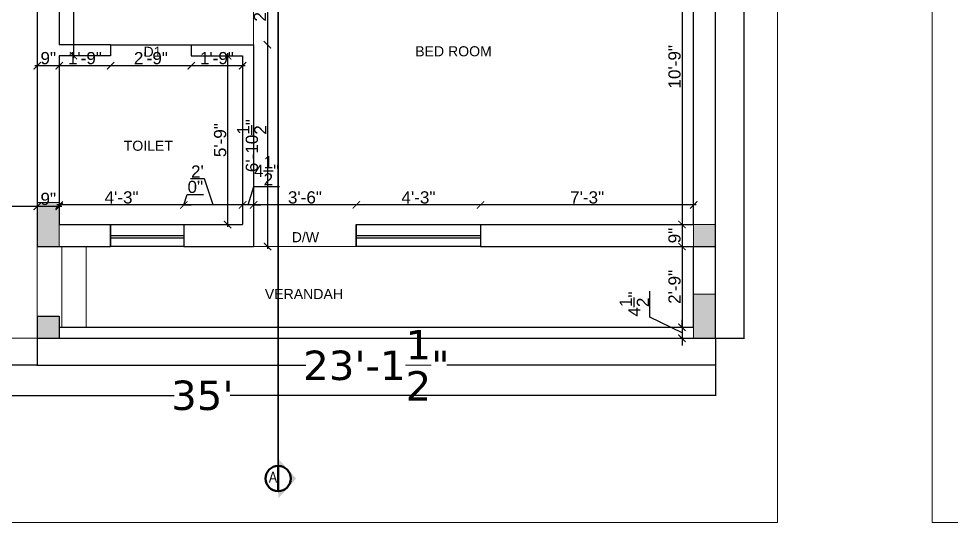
# Model space of a CAD drawing. Header units: inches. Extents: x -22123 to -20407, y -44696 to -43478.
# Drawn here: x -21897.3 to -21515.8, y -44162.9 to -43957 of the extents above; entities that cross this region are included whole.
import ezdxf

# ---------------------------------------------------------------- set-up
doc = ezdxf.new("R2010")
doc.units = ezdxf.units.IN
doc.header["$LTSCALE"] = 0.01
doc.header["$MEASUREMENT"] = 0
doc.header["$PDMODE"] = 3
doc.layers.add('7', color=5, linetype='Continuous')
doc.layers.add('PDF3_Text', color=6, linetype='Continuous')
for name, color, linetype, lineweight in [('A-HATCH', 9, 'Continuous', 5), ('DIMENSION', 253, 'Continuous', 0), ('wall', 30, 'Continuous', 50)]:
    doc.layers.add(name, color=color, linetype=linetype, lineweight=lineweight)
doc.styles.add('PDF Arial', font='arial.ttf')
doc.styles.add('SMALL', font='arial.ttf')
doc.styles.get("Standard").update_dxf_attribs({"font": 'arial.ttf'})
doc.styles.add('style1', font='verdana.ttf', dxfattribs={"height": 12})
doc.dimstyles.new('Copy of Standard', dxfattribs={"dimtxt": 12, "dimasz": 0.18, "dimexe": 0.18, "dimexo": 0.0625, "dimgap": 0.09, "dimtad": 0, "dimdec": 1, "dimzin": 0, "dimdsep": 46, "dimlunit": 4, "dimtxsty": 'style1', "dimcen": 0.09, "dimadec": 0, "dimazin": 0, "dimtfac": 1, "dimtdec": 1, "dimtofl": 0, "dimtmove": 0, "dimatfit": 3, "dimfxl": 1, "dimtolj": 1, "dimtzin": 0, "dimarcsym": 0})
doc.dimstyles.new('working', dxfattribs={"dimtxt": 5, "dimasz": 3, "dimexe": 1, "dimexo": 0, "dimgap": 0.5, "dimtad": 1, "dimdec": 1, "dimzin": 0, "dimdsep": 46, "dimlunit": 4, "dimtxsty": 'SMALL', "dimblk": 'ARCHTICK', "dimcen": 1, "dimdle": 1, "dimse1": 1, "dimse2": 1, "dimclrd": 256, "dimclre": 256, "dimclrt": 256, "dimadec": 0, "dimazin": 0, "dimtfac": 1, "dimtdec": 1, "dimtmove": 1, "dimatfit": 0, "dimldrblk": 'ARCHTICK', "dimfxl": 1, "dimtolj": 1, "dimtzin": 0, "dimlwd": -1, "dimlwe": -1, "dimarcsym": 0})

# ---------------------------------------------------------------- blocks, each defined once
blk = doc.blocks.new('*D405')
at = {"layer": 'Defpoints', "color": 0, "ltscale": 12, "transparency": 16777216}
for p in [(-21612.23, -43631.64), (-21600.54, -43631.64), (-21612.23, -44087.64)]:
    blk.add_point(p, dxfattribs=at)
at = {"layer": 'DIMENSION', "color": 0, "lineweight": -2, "ltscale": 12, "transparency": 16777216}
for p, q in [((-21612.17, -43631.64), (-21600.36, -43631.64)), ((-21600.54, -43631.82), (-21600.54, -43849.68)), ((-21600.54, -44087.46), (-21600.54, -43872.61)), ((-21612.17, -44087.64), (-21600.36, -44087.64))]:
    blk.add_line(p, q, dxfattribs=at)
at = {"layer": 'DIMENSION', "color": 0, "ltscale": 12, "transparency": 16777216}
for points in [[(-21600.57, -43631.82), (-21600.51, -43631.82), (-21600.54, -43631.64)], [(-21600.57, -44087.46), (-21600.51, -44087.46), (-21600.54, -44087.64)]]:
    blk.add_solid(points, dxfattribs=at)
at = {"layer": 'DIMENSION', "color": 0, "ltscale": 12, "transparency": 16777216, "insert": (-21600.54, -43861.14), "char_height": 12, "attachment_point": 5, "rotation": 90, "style": 'style1'}
blk.add_mtext("\\A1;38'", dxfattribs=at)
blk = doc.blocks.new('_ArchTick')
at = {"color": 0, "linetype": 'ByBlock', "const_width": 0.15}
blk.add_lwpolyline([(-0.5, -0.5), (0.5, 0.5)], dxfattribs=at)
blk = doc.blocks.new('*D431')
at = {"layer": '7', "ltscale": 12, "transparency": 16777216}
blk.add_line((-21625.98, -43911.14), (-21625.98, -44042.14), dxfattribs=at)
at = {"layer": 'Defpoints', "color": 0, "ltscale": 12, "transparency": 16777216}
for p in [(-21621.23, -43912.14), (-21625.98, -44041.14), (-21621.23, -44041.14)]:
    blk.add_point(p, dxfattribs=at)
at = {"layer": '7', "ltscale": 12, "transparency": 16777216, "xscale": 3, "yscale": 3, "zscale": 3}
for p, rotation in [((-21625.98, -43912.14), 90), ((-21625.98, -44041.14), 270)]:
    blk.add_blockref('_ArchTick', p, dxfattribs=dict(at, rotation=rotation))
at = {"layer": '7', "ltscale": 12, "transparency": 16777216, "insert": (-21629.03, -43976.64), "char_height": 5, "attachment_point": 5, "rotation": 90, "style": 'SMALL'}
blk.add_mtext('\\A1;10\'-9"', dxfattribs=at)
blk = doc.blocks.new('*D432')
at = {"layer": '7', "ltscale": 12, "transparency": 16777216}
blk.add_line((-21625.98, -44040.14), (-21625.98, -44051.14), dxfattribs=at)
at = {"layer": 'Defpoints', "color": 0, "ltscale": 12, "transparency": 16777216}
for p in [(-21621.23, -44041.14), (-21625.98, -44050.14), (-21621.23, -44050.14)]:
    blk.add_point(p, dxfattribs=at)
at = {"layer": '7', "ltscale": 12, "transparency": 16777216, "xscale": 3, "yscale": 3, "zscale": 3}
for p, rotation in [((-21625.98, -44041.14), 90), ((-21625.98, -44050.14), 270)]:
    blk.add_blockref('_ArchTick', p, dxfattribs=dict(at, rotation=rotation))
at = {"layer": '7', "ltscale": 12, "transparency": 16777216, "insert": (-21629.03, -44045.64), "char_height": 5, "attachment_point": 5, "rotation": 90, "style": 'SMALL'}
blk.add_mtext('\\A1;9"', dxfattribs=at)
blk = doc.blocks.new('*D433')
at = {"layer": '7', "ltscale": 12, "transparency": 16777216}
blk.add_line((-21625.98, -44049.14), (-21625.98, -44084.14), dxfattribs=at)
at = {"layer": 'Defpoints', "color": 0, "ltscale": 12, "transparency": 16777216}
for p in [(-21621.23, -44050.14), (-21625.98, -44083.14), (-21621.23, -44083.14)]:
    blk.add_point(p, dxfattribs=at)
at = {"layer": '7', "ltscale": 12, "transparency": 16777216, "xscale": 3, "yscale": 3, "zscale": 3}
for p, rotation in [((-21625.98, -44050.14), 90), ((-21625.98, -44083.14), 270)]:
    blk.add_blockref('_ArchTick', p, dxfattribs=dict(at, rotation=rotation))
at = {"layer": '7', "ltscale": 12, "transparency": 16777216, "insert": (-21629.03, -44066.64), "char_height": 5, "attachment_point": 5, "rotation": 90, "style": 'SMALL'}
blk.add_mtext('\\A1;2\'-9"', dxfattribs=at)
blk = doc.blocks.new('*D434')
at = {"layer": '7', "ltscale": 12, "transparency": 16777216}
for p, q in [((-21639.14, -44078.96), (-21639.14, -44068.37)), ((-21625.98, -44085.39), (-21639.14, -44078.96)), ((-21625.98, -44083.14), (-21625.98, -44080.14)), ((-21625.98, -44083.14), (-21625.98, -44087.64)), ((-21625.98, -44083.14), (-21625.98, -44087.64)), ((-21625.98, -44087.64), (-21625.98, -44090.64))]:
    blk.add_line(p, q, dxfattribs=at)
at = {"layer": 'Defpoints', "color": 0, "ltscale": 12, "transparency": 16777216}
for p in [(-21621.23, -44083.14), (-21625.98, -44087.64), (-21625.98, -44087.64)]:
    blk.add_point(p, dxfattribs=at)
at = {"layer": '7', "ltscale": 12, "transparency": 16777216, "xscale": 3, "yscale": 3, "zscale": 3}
for p, rotation in [((-21625.98, -44083.14), 270), ((-21625.98, -44087.64), 90)]:
    blk.add_blockref('_ArchTick', p, dxfattribs=dict(at, rotation=rotation))
at = {"layer": '7', "ltscale": 12, "transparency": 16777216, "insert": (-21645.49, -44073.66), "char_height": 5, "attachment_point": 5, "rotation": 90, "style": 'SMALL'}
blk.add_mtext('\\A1;4{\\H1.000000x;\\S1/2;}"', dxfattribs=at)
blk = doc.blocks.new('*D455')
at = {"layer": '7', "ltscale": 12, "transparency": 16777216}
blk.add_line((-21620.23, -44033.13), (-21709.38, -44033.13), dxfattribs=at)
at = {"layer": 'Defpoints', "color": 0, "ltscale": 12, "transparency": 16777216}
for p in [(-21708.38, -44033.13), (-21708.38, -44041.14), (-21621.23, -44041.14)]:
    blk.add_point(p, dxfattribs=at)
at = {"layer": '7', "ltscale": 12, "transparency": 16777216, "xscale": 3, "yscale": 3, "zscale": 3, "rotation": 180}
blk.add_blockref('_ArchTick', (-21708.38, -44033.13), dxfattribs=at)
at = {"layer": '7', "ltscale": 12, "transparency": 16777216, "xscale": 3, "yscale": 3, "zscale": 3}
blk.add_blockref('_ArchTick', (-21621.23, -44033.13), dxfattribs=at)
at = {"layer": '7', "ltscale": 12, "transparency": 16777216, "insert": (-21664.8, -44030.08), "char_height": 5, "attachment_point": 5, "style": 'SMALL'}
blk.add_mtext('\\A1;7\'-3"', dxfattribs=at)
blk = doc.blocks.new('*D456')
at = {"layer": '7', "ltscale": 12, "transparency": 16777216}
blk.add_line((-21707.38, -44033.13), (-21760.23, -44033.13), dxfattribs=at)
at = {"layer": 'Defpoints', "color": 0, "ltscale": 12, "transparency": 16777216}
for p in [(-21759.23, -44033.13), (-21759.23, -44041.14), (-21708.38, -44041.14)]:
    blk.add_point(p, dxfattribs=at)
at = {"layer": '7', "ltscale": 12, "transparency": 16777216, "xscale": 3, "yscale": 3, "zscale": 3, "rotation": 180}
blk.add_blockref('_ArchTick', (-21759.23, -44033.13), dxfattribs=at)
at = {"layer": '7', "ltscale": 12, "transparency": 16777216, "xscale": 3, "yscale": 3, "zscale": 3}
blk.add_blockref('_ArchTick', (-21708.38, -44033.13), dxfattribs=at)
at = {"layer": '7', "ltscale": 12, "transparency": 16777216, "insert": (-21733.8, -44030.08), "char_height": 5, "attachment_point": 5, "style": 'SMALL'}
blk.add_mtext('\\A1;4\'-3"', dxfattribs=at)
blk = doc.blocks.new('*D457')
at = {"layer": '7', "ltscale": 12, "transparency": 16777216}
blk.add_line((-21758.23, -44033.13), (-21802.23, -44033.13), dxfattribs=at)
at = {"layer": 'Defpoints', "color": 0, "ltscale": 12, "transparency": 16777216}
for p in [(-21801.23, -44033.13), (-21801.23, -44041.14), (-21759.23, -44041.14)]:
    blk.add_point(p, dxfattribs=at)
at = {"layer": '7', "ltscale": 12, "transparency": 16777216, "xscale": 3, "yscale": 3, "zscale": 3, "rotation": 180}
blk.add_blockref('_ArchTick', (-21801.23, -44033.13), dxfattribs=at)
at = {"layer": '7', "ltscale": 12, "transparency": 16777216, "xscale": 3, "yscale": 3, "zscale": 3}
blk.add_blockref('_ArchTick', (-21759.23, -44033.13), dxfattribs=at)
at = {"layer": '7', "ltscale": 12, "transparency": 16777216, "insert": (-21780.23, -44030.08), "char_height": 5, "attachment_point": 5, "style": 'SMALL'}
blk.add_mtext('\\A1;3\'-6"', dxfattribs=at)
blk = doc.blocks.new('*D458')
at = {"layer": '7', "ltscale": 12, "transparency": 16777216}
for p, q in [((-21803.48, -44033.13), (-21801.2, -44025.53)), ((-21801.2, -44025.53), (-21790.6, -44025.53)), ((-21805.73, -44033.13), (-21808.73, -44033.13)), ((-21801.23, -44033.13), (-21805.73, -44033.13)), ((-21801.23, -44033.13), (-21805.73, -44033.13)), ((-21801.23, -44033.13), (-21798.23, -44033.13))]:
    blk.add_line(p, q, dxfattribs=at)
at = {"layer": 'Defpoints', "color": 0, "ltscale": 12, "transparency": 16777216}
for p in [(-21805.73, -44033.13), (-21805.73, -44041.14), (-21801.23, -44041.14)]:
    blk.add_point(p, dxfattribs=at)
at = {"layer": '7', "ltscale": 12, "transparency": 16777216, "xscale": 3, "yscale": 3, "zscale": 3}
blk.add_blockref('_ArchTick', (-21805.73, -44033.13), dxfattribs=at)
at = {"layer": '7', "ltscale": 12, "transparency": 16777216, "xscale": 3, "yscale": 3, "zscale": 3, "rotation": 180}
blk.add_blockref('_ArchTick', (-21801.23, -44033.13), dxfattribs=at)
at = {"layer": '7', "ltscale": 12, "transparency": 16777216, "insert": (-21795.9, -44019.18), "char_height": 5, "attachment_point": 5, "style": 'SMALL'}
blk.add_mtext('\\A1;4{\\H1.000000x;\\S1/2;}"', dxfattribs=at)
blk = doc.blocks.new('*D459')
at = {"layer": '7', "ltscale": 12, "transparency": 16777216}
for p, q in [((-21821.38, -44022.49), (-21827.07, -44022.49)), ((-21817.74, -44033.13), (-21821.38, -44022.49)), ((-21804.73, -44033.13), (-21830.74, -44033.13))]:
    blk.add_line(p, q, dxfattribs=at)
at = {"layer": 'Defpoints', "color": 0, "ltscale": 12, "transparency": 16777216}
for p in [(-21829.74, -44033.13), (-21829.74, -44041.14), (-21805.73, -44041.14)]:
    blk.add_point(p, dxfattribs=at)
at = {"layer": '7', "ltscale": 12, "transparency": 16777216, "xscale": 3, "yscale": 3, "zscale": 3, "rotation": 180}
blk.add_blockref('_ArchTick', (-21829.74, -44033.13), dxfattribs=at)
at = {"layer": '7', "ltscale": 12, "transparency": 16777216, "xscale": 3, "yscale": 3, "zscale": 3}
blk.add_blockref('_ArchTick', (-21805.73, -44033.13), dxfattribs=at)
at = {"layer": '7', "ltscale": 12, "transparency": 16777216, "insert": (-21824.22, -44019.48), "char_height": 5, "attachment_point": 5, "style": 'SMALL'}
blk.add_mtext("\\A1;2'", dxfattribs=at)
blk = doc.blocks.new('*D460')
at = {"layer": '7', "ltscale": 12, "transparency": 16777216}
for p, q in [((-21829.74, -44033.13), (-21828.45, -44028.83)), ((-21828.45, -44028.83), (-21821.71, -44028.83)), ((-21829.74, -44033.13), (-21832.74, -44033.13)), ((-21829.74, -44033.13), (-21826.74, -44033.13))]:
    blk.add_line(p, q, dxfattribs=at)
at = {"layer": 'Defpoints', "color": 0, "ltscale": 12, "transparency": 16777216}
for p in [(-21829.74, -44033.13), (-21829.74, -44041.14), (-21829.74, -44041.14)]:
    blk.add_point(p, dxfattribs=at)
at = {"layer": '7', "ltscale": 12, "transparency": 16777216, "xscale": 3, "yscale": 3, "zscale": 3, "rotation": 180}
blk.add_blockref('_ArchTick', (-21829.74, -44033.13), dxfattribs=at)
at = {"layer": '7', "ltscale": 12, "transparency": 16777216, "xscale": 3, "yscale": 3, "zscale": 3}
blk.add_blockref('_ArchTick', (-21829.74, -44033.13), dxfattribs=at)
at = {"layer": '7', "ltscale": 12, "transparency": 16777216, "insert": (-21825.08, -44025.78), "char_height": 5, "attachment_point": 5, "style": 'SMALL'}
blk.add_mtext('\\A1;0"', dxfattribs=at)
blk = doc.blocks.new('*D461')
at = {"layer": '7', "ltscale": 12, "transparency": 16777216}
blk.add_line((-21828.74, -44033.13), (-21881.73, -44033.13), dxfattribs=at)
at = {"layer": 'Defpoints', "color": 0, "ltscale": 12, "transparency": 16777216}
for p in [(-21880.73, -44033.13), (-21880.73, -44041.14), (-21829.74, -44041.14)]:
    blk.add_point(p, dxfattribs=at)
at = {"layer": '7', "ltscale": 12, "transparency": 16777216, "xscale": 3, "yscale": 3, "zscale": 3, "rotation": 180}
blk.add_blockref('_ArchTick', (-21880.73, -44033.13), dxfattribs=at)
at = {"layer": '7', "ltscale": 12, "transparency": 16777216, "xscale": 3, "yscale": 3, "zscale": 3}
blk.add_blockref('_ArchTick', (-21829.74, -44033.13), dxfattribs=at)
at = {"layer": '7', "ltscale": 12, "transparency": 16777216, "insert": (-21855.24, -44030.08), "char_height": 5, "attachment_point": 5, "style": 'SMALL'}
blk.add_mtext('\\A1;4\'-3"', dxfattribs=at)
blk = doc.blocks.new('*D462')
at = {"layer": '7', "ltscale": 12, "transparency": 16777216}
blk.add_line((-21879.73, -44033.73), (-21890.73, -44033.73), dxfattribs=at)
at = {"layer": 'Defpoints', "color": 0, "ltscale": 12, "transparency": 16777216}
for p in [(-21889.73, -44033.73), (-21889.73, -44033.73), (-21880.73, -44041.14)]:
    blk.add_point(p, dxfattribs=at)
at = {"layer": '7', "ltscale": 12, "transparency": 16777216, "xscale": 3, "yscale": 3, "zscale": 3, "rotation": 180}
blk.add_blockref('_ArchTick', (-21889.73, -44033.73), dxfattribs=at)
at = {"layer": '7', "ltscale": 12, "transparency": 16777216, "xscale": 3, "yscale": 3, "zscale": 3}
blk.add_blockref('_ArchTick', (-21880.73, -44033.73), dxfattribs=at)
at = {"layer": '7', "ltscale": 12, "transparency": 16777216, "insert": (-21885.23, -44030.68), "char_height": 5, "attachment_point": 5, "style": 'SMALL'}
blk.add_mtext('\\A1;9"', dxfattribs=at)
blk = doc.blocks.new('*D463')
at = {"layer": '7', "ltscale": 12, "transparency": 16777216}
blk.add_line((-21888.73, -44033.73), (-22024.23, -44033.73), dxfattribs=at)
at = {"layer": 'Defpoints', "color": 0, "ltscale": 12, "transparency": 16777216}
for p in [(-22023.23, -44033.73), (-21889.73, -44033.73), (-22023.23, -44036.13)]:
    blk.add_point(p, dxfattribs=at)
at = {"layer": '7', "ltscale": 12, "transparency": 16777216, "xscale": 3, "yscale": 3, "zscale": 3, "rotation": 180}
blk.add_blockref('_ArchTick', (-22023.23, -44033.73), dxfattribs=at)
at = {"layer": '7', "ltscale": 12, "transparency": 16777216, "xscale": 3, "yscale": 3, "zscale": 3}
blk.add_blockref('_ArchTick', (-21889.73, -44033.73), dxfattribs=at)
at = {"layer": '7', "ltscale": 12, "transparency": 16777216, "insert": (-21956.48, -44027.38), "char_height": 5, "attachment_point": 5, "style": 'SMALL'}
blk.add_mtext('\\A1;11\'-1{\\H1.000000x;\\S1/2;}"', dxfattribs=at)
blk = doc.blocks.new('*D469')
at = {"layer": '7', "ltscale": 12, "transparency": 16777216}
blk.add_line((-21795.56, -43933.74), (-21795.56, -43968.64), dxfattribs=at)
at = {"layer": 'Defpoints', "color": 0, "ltscale": 12, "transparency": 16777216}
for p in [(-21801.23, -43934.74), (-21801.23, -43967.64), (-21795.56, -43967.64)]:
    blk.add_point(p, dxfattribs=at)
at = {"layer": '7', "ltscale": 12, "transparency": 16777216, "xscale": 3, "yscale": 3, "zscale": 3}
for p, rotation in [((-21795.56, -43934.74), 90), ((-21795.56, -43967.64), 270)]:
    blk.add_blockref('_ArchTick', p, dxfattribs=dict(at, rotation=rotation))
at = {"layer": '7', "ltscale": 12, "transparency": 16777216, "insert": (-21798.61, -43951.19), "char_height": 5, "attachment_point": 5, "rotation": 90, "style": 'SMALL'}
blk.add_mtext('\\A1;2\'-9"', dxfattribs=at)
blk = doc.blocks.new('*D470')
at = {"layer": '7', "ltscale": 12, "transparency": 16777216}
blk.add_line((-21795.56, -43966.64), (-21795.56, -44051.14), dxfattribs=at)
at = {"layer": 'Defpoints', "color": 0, "ltscale": 12, "transparency": 16777216}
for p in [(-21801.23, -43967.64), (-21801.23, -44050.14), (-21795.56, -44050.14)]:
    blk.add_point(p, dxfattribs=at)
at = {"layer": '7', "ltscale": 12, "transparency": 16777216, "xscale": 3, "yscale": 3, "zscale": 3}
for p, rotation in [((-21795.56, -43967.64), 90), ((-21795.56, -44050.14), 270)]:
    blk.add_blockref('_ArchTick', p, dxfattribs=dict(at, rotation=rotation))
at = {"layer": '7', "ltscale": 12, "transparency": 16777216, "insert": (-21801.96, -44008.89), "char_height": 5, "attachment_point": 5, "rotation": 90, "style": 'SMALL'}
blk.add_mtext('\\A1;6\'-10{\\H1.000000x;\\S1/2;}"', dxfattribs=at)
blk = doc.blocks.new('*D472')
at = {"layer": '7', "ltscale": 12, "transparency": 16777216}
blk.add_line((-21874.89, -43906.64), (-21874.89, -43973.14), dxfattribs=at)
at = {"layer": 'Defpoints', "color": 0, "ltscale": 12, "transparency": 16777216}
for p in [(-21880.73, -43907.64), (-21880.73, -43972.14), (-21874.89, -43972.14)]:
    blk.add_point(p, dxfattribs=at)
at = {"layer": '7', "ltscale": 12, "transparency": 16777216, "xscale": 3, "yscale": 3, "zscale": 3}
for p, rotation in [((-21874.89, -43907.64), 90), ((-21874.89, -43972.14), 270)]:
    blk.add_blockref('_ArchTick', p, dxfattribs=dict(at, rotation=rotation))
at = {"layer": '7', "ltscale": 12, "transparency": 16777216, "insert": (-21881.29, -43939.89), "char_height": 5, "attachment_point": 5, "rotation": 90, "style": 'SMALL'}
blk.add_mtext('\\A1;5\'-4{\\H1.000000x;\\S1/2;}"', dxfattribs=at)
blk = doc.blocks.new('*D473')
at = {"layer": '7', "ltscale": 12, "transparency": 16777216}
blk.add_line((-21811.86, -43971.14), (-21811.86, -44042.14), dxfattribs=at)
at = {"layer": 'Defpoints', "color": 0, "ltscale": 12, "transparency": 16777216}
for p in [(-21805.73, -43972.14), (-21811.86, -44041.14), (-21805.73, -44041.14)]:
    blk.add_point(p, dxfattribs=at)
at = {"layer": '7', "ltscale": 12, "transparency": 16777216, "xscale": 3, "yscale": 3, "zscale": 3}
for p, rotation in [((-21811.86, -43972.14), 90), ((-21811.86, -44041.14), 270)]:
    blk.add_blockref('_ArchTick', p, dxfattribs=dict(at, rotation=rotation))
at = {"layer": '7', "ltscale": 12, "transparency": 16777216, "insert": (-21814.91, -44006.64), "char_height": 5, "attachment_point": 5, "rotation": 90, "style": 'SMALL'}
blk.add_mtext('\\A1;5\'-9"', dxfattribs=at)
blk = doc.blocks.new('*D475')
at = {"layer": 'Defpoints', "color": 0, "ltscale": 12, "transparency": 16777216}
for p in [(-22032.23, -44087.64), (-21889.73, -44087.64), (-21889.73, -44098.69)]:
    blk.add_point(p, dxfattribs=at)
at = {"layer": 'DIMENSION', "color": 0, "lineweight": -2, "ltscale": 12, "transparency": 16777216}
for p, q in [((-22032.23, -44087.7), (-22032.23, -44098.87)), ((-21889.73, -44087.7), (-21889.73, -44098.87)), ((-22032.05, -44098.69), (-21994.62, -44098.69)), ((-21889.91, -44098.69), (-21927.34, -44098.69))]:
    blk.add_line(p, q, dxfattribs=at)
at = {"layer": 'DIMENSION', "color": 0, "ltscale": 12, "transparency": 16777216}
for points in [[(-22032.05, -44098.66), (-22032.05, -44098.72), (-22032.23, -44098.69)], [(-21889.91, -44098.66), (-21889.91, -44098.72), (-21889.73, -44098.69)]]:
    blk.add_solid(points, dxfattribs=at)
at = {"layer": 'DIMENSION', "color": 0, "ltscale": 12, "transparency": 16777216, "insert": (-21960.98, -44098.69), "char_height": 12, "attachment_point": 5, "style": 'style1'}
blk.add_mtext('\\A1;11\'-10{\\H1.000000x;\\S1/2;}"', dxfattribs=at)
blk = doc.blocks.new('*D476')
at = {"layer": 'Defpoints', "color": 0, "ltscale": 12, "transparency": 16777216}
for p in [(-21889.73, -44087.64), (-21612.23, -44087.64), (-21612.23, -44098.69)]:
    blk.add_point(p, dxfattribs=at)
at = {"layer": 'DIMENSION', "color": 0, "lineweight": -2, "ltscale": 12, "transparency": 16777216}
for p, q in [((-21889.73, -44087.7), (-21889.73, -44098.87)), ((-21612.23, -44087.7), (-21612.23, -44098.87)), ((-21889.55, -44098.69), (-21779.84, -44098.69)), ((-21612.41, -44098.69), (-21722.12, -44098.69))]:
    blk.add_line(p, q, dxfattribs=at)
at = {"layer": 'DIMENSION', "color": 0, "ltscale": 12, "transparency": 16777216}
for points in [[(-21889.55, -44098.66), (-21889.55, -44098.72), (-21889.73, -44098.69)], [(-21612.41, -44098.66), (-21612.41, -44098.72), (-21612.23, -44098.69)]]:
    blk.add_solid(points, dxfattribs=at)
at = {"layer": 'DIMENSION', "color": 0, "ltscale": 12, "transparency": 16777216, "insert": (-21750.98, -44098.69), "char_height": 12, "attachment_point": 5, "style": 'style1'}
blk.add_mtext('\\A1;23\'-1{\\H1.000000x;\\S1/2;}"', dxfattribs=at)
blk = doc.blocks.new('*D477')
at = {"layer": 'Defpoints', "color": 0, "ltscale": 12, "transparency": 16777216}
for p in [(-22032.23, -44087.64), (-21612.23, -44087.64), (-22032.23, -44111.06)]:
    blk.add_point(p, dxfattribs=at)
at = {"layer": 'DIMENSION', "color": 0, "lineweight": -2, "ltscale": 12, "transparency": 16777216}
for p, q in [((-22032.23, -44087.7), (-22032.23, -44111.24)), ((-21612.23, -44087.7), (-21612.23, -44111.24)), ((-22032.05, -44111.06), (-21833.69, -44111.06)), ((-21612.41, -44111.06), (-21810.76, -44111.06))]:
    blk.add_line(p, q, dxfattribs=at)
at = {"layer": 'DIMENSION', "color": 0, "ltscale": 12, "transparency": 16777216}
for points in [[(-22032.05, -44111.03), (-22032.05, -44111.09), (-22032.23, -44111.06)], [(-21612.41, -44111.03), (-21612.41, -44111.09), (-21612.23, -44111.06)]]:
    blk.add_solid(points, dxfattribs=at)
at = {"layer": 'DIMENSION', "color": 0, "ltscale": 12, "transparency": 16777216, "insert": (-21822.23, -44111.06), "char_height": 12, "attachment_point": 5, "style": 'style1'}
blk.add_mtext("\\A1;35'", dxfattribs=at)
blk = doc.blocks.new('GDG')
at = {"layer": '7', "lineweight": 0, "ltscale": 12}
h = blk.add_hatch(color=0, dxfattribs=at)
h.dxf.hatch_style = 1
h.paths.add_polyline_path([(15399.68, -12913.11), (15408.68, -12913.11), (15408.68, -12895.11), (15399.68, -12895.11)])
at = {"layer": '7', "color": 0, "lineweight": 0, "ltscale": 12}
blk.add_lwpolyline([(15399.68, -12895.11), (15408.68, -12895.11), (15408.68, -12913.11), (15399.68, -12913.11)], close=True, dxfattribs=at)
blk = doc.blocks.new('DV')
at = {"layer": '7', "lineweight": 0, "ltscale": 12}
h = blk.add_hatch(color=0, dxfattribs=at)
h.dxf.hatch_style = 1
h.paths.add_polyline_path([(15427.77, -12896.99), (15418.77, -12896.99), (15418.77, -12905.99), (15427.77, -12905.99)])
at = {"layer": '7', "color": 0, "lineweight": 0, "ltscale": 12}
blk.add_lwpolyline([(15418.77, -12896.99), (15427.77, -12896.99), (15427.77, -12905.99), (15418.77, -12905.99)], close=True, dxfattribs=at)
blk = doc.blocks.new('*D505')
at = {"layer": '7', "ltscale": 12, "transparency": 16777216}
blk.add_line((-21804.73, -43976.19), (-21827.74, -43976.19), dxfattribs=at)
at = {"layer": 'Defpoints', "color": 0, "ltscale": 12, "transparency": 16777216}
for p in [(-21826.74, -43972.14), (-21805.73, -43972.14), (-21826.74, -43976.19)]:
    blk.add_point(p, dxfattribs=at)
at = {"layer": '7', "ltscale": 12, "transparency": 16777216, "xscale": 3, "yscale": 3, "zscale": 3, "rotation": 180}
blk.add_blockref('_ArchTick', (-21826.74, -43976.19), dxfattribs=at)
at = {"layer": '7', "ltscale": 12, "transparency": 16777216, "xscale": 3, "yscale": 3, "zscale": 3}
blk.add_blockref('_ArchTick', (-21805.73, -43976.19), dxfattribs=at)
at = {"layer": '7', "lineweight": 0, "ltscale": 12, "transparency": 16777216, "insert": (-21816.24, -43973.14), "char_height": 5, "attachment_point": 5, "style": 'SMALL'}
blk.add_mtext('\\A1;1\'-9"', dxfattribs=at)
blk = doc.blocks.new('*D506')
at = {"layer": '7', "ltscale": 12, "transparency": 16777216}
blk.add_line((-21825.74, -43976.19), (-21860.74, -43976.19), dxfattribs=at)
at = {"layer": 'Defpoints', "color": 0, "ltscale": 12, "transparency": 16777216}
for p in [(-21859.74, -43972.14), (-21826.74, -43972.14), (-21859.74, -43976.19)]:
    blk.add_point(p, dxfattribs=at)
at = {"layer": '7', "ltscale": 12, "transparency": 16777216, "xscale": 3, "yscale": 3, "zscale": 3, "rotation": 180}
blk.add_blockref('_ArchTick', (-21859.74, -43976.19), dxfattribs=at)
at = {"layer": '7', "ltscale": 12, "transparency": 16777216, "xscale": 3, "yscale": 3, "zscale": 3}
blk.add_blockref('_ArchTick', (-21826.74, -43976.19), dxfattribs=at)
at = {"layer": '7', "lineweight": 0, "ltscale": 12, "transparency": 16777216, "insert": (-21843.24, -43973.14), "char_height": 5, "attachment_point": 5, "style": 'SMALL'}
blk.add_mtext('\\A1;2\'-9"', dxfattribs=at)
blk = doc.blocks.new('*D507')
at = {"layer": '7', "ltscale": 12, "transparency": 16777216}
blk.add_line((-21858.74, -43976.19), (-21881.73, -43976.19), dxfattribs=at)
at = {"layer": 'Defpoints', "color": 0, "ltscale": 12, "transparency": 16777216}
for p in [(-21880.73, -43972.14), (-21859.74, -43972.14), (-21880.73, -43976.19)]:
    blk.add_point(p, dxfattribs=at)
at = {"layer": '7', "ltscale": 12, "transparency": 16777216, "xscale": 3, "yscale": 3, "zscale": 3, "rotation": 180}
blk.add_blockref('_ArchTick', (-21880.73, -43976.19), dxfattribs=at)
at = {"layer": '7', "ltscale": 12, "transparency": 16777216, "xscale": 3, "yscale": 3, "zscale": 3}
blk.add_blockref('_ArchTick', (-21859.74, -43976.19), dxfattribs=at)
at = {"layer": '7', "lineweight": 0, "ltscale": 12, "transparency": 16777216, "insert": (-21870.24, -43973.14), "char_height": 5, "attachment_point": 5, "style": 'SMALL'}
blk.add_mtext('\\A1;1\'-9"', dxfattribs=at)
blk = doc.blocks.new('*D508')
at = {"layer": '7', "ltscale": 12, "transparency": 16777216}
blk.add_line((-21879.73, -43976.19), (-21890.73, -43976.19), dxfattribs=at)
at = {"layer": 'Defpoints', "color": 0, "ltscale": 12, "transparency": 16777216}
for p in [(-21880.73, -43972.14), (-21889.73, -43976.19), (-21889.73, -43976.19)]:
    blk.add_point(p, dxfattribs=at)
at = {"layer": '7', "ltscale": 12, "transparency": 16777216, "xscale": 3, "yscale": 3, "zscale": 3, "rotation": 180}
blk.add_blockref('_ArchTick', (-21889.73, -43976.19), dxfattribs=at)
at = {"layer": '7', "ltscale": 12, "transparency": 16777216, "xscale": 3, "yscale": 3, "zscale": 3}
blk.add_blockref('_ArchTick', (-21880.73, -43976.19), dxfattribs=at)
at = {"layer": '7', "lineweight": 0, "ltscale": 12, "transparency": 16777216, "insert": (-21885.23, -43973.14), "char_height": 5, "attachment_point": 5, "style": 'SMALL'}
blk.add_mtext('\\A1;9"', dxfattribs=at)

msp = doc.modelspace()

# ---------------------------------------------------------------- hatches: boundary and pattern name
at = {"layer": 'A-HATCH'}
h = msp.add_hatch(color=256, dxfattribs=at)
h.dxf.hatch_style = 1
h.paths.add_polyline_path([(-21791.17812, -44153.12734), (-21783.81024, -44145.00323), (-21791.17812, -44136.87913), (-21791.17812, -44139.84628, -0.414213562), (-21786.02117, -44145.00323, -0.414213562), (-21791.17812, -44150.16019)])

# ---------------------------------------------------------------- linework, layer by layer
at = {"layer": '7', "ltscale": 12}
for p, q in [((-21859.74315, -43967.64108), (-21826.74315, -43967.64108)), ((-21859.40583, -44045.64108), (-21829.74315, -44045.64108)), ((-21859.40583, -44046.64108), (-21829.74315, -44046.64108)), ((-21759.22921, -44045.64108), (-21708.37852, -44045.64108)), ((-21759.22921, -44046.64108), (-21708.37852, -44046.64108))]:
    msp.add_line(p, q, dxfattribs=at)
at = {"layer": '7', "lineweight": 0, "ltscale": 12}
for points in [[(-22067.85627, -43537.48587), (-21586.93369, -43537.48587), (-21586.93369, -44162.89442), (-22067.85627, -44162.89442)], [(-21523.71106, -43537.48587), (-21042.78848, -43537.48587), (-21042.78848, -44162.89442), (-21523.71106, -44162.89442)]]:
    msp.add_lwpolyline(points, close=True, dxfattribs=at)
at = {"layer": '7', "ltscale": 12}
for points in [[(-21859.74315, -44041.14108), (-21829.74315, -44041.14108), (-21829.74315, -44050.14108), (-21859.74315, -44050.14108)], [(-21759.22921, -44041.14108), (-21708.37852, -44041.14108), (-21708.37852, -44050.14108), (-21759.22921, -44050.14108)]]:
    msp.add_lwpolyline(points, close=True, dxfattribs=at)
at = {"layer": 'DIMENSION', "ltscale": 12}
for p, q in [((-21801.22921, -43934.74359), (-21801.22921, -43967.64108)), ((-21801.22921, -44050.14108), (-21759.22921, -44050.14108)), ((-22023.22921, -44087.64108), (-21889.72921, -44087.64108))]:
    msp.add_line(p, q, dxfattribs=at)
at = {"layer": 'DIMENSION', "color": 18, "ltscale": 12, "true_color": 0x000000}
for p, q in [((-21889.72921, -44050.14108), (-21889.72921, -44078.64108)), ((-21879.72921, -44050.14108), (-21879.72921, -44083.14108)), ((-21869.72921, -44050.14108), (-21869.72921, -44083.14108))]:
    msp.add_line(p, q, dxfattribs=at)
at = {"layer": 'DIMENSION', "ltscale": 12}
msp.add_lwpolyline([(-21869.72921, -44050.14108), (-21880.72921, -44050.14108)], dxfattribs=at)
at = {"layer": 'wall', "color": 1, "lineweight": 35}
msp.add_line((-21791.17812, -43565.98039), (-21791.17812, -44139.84628), dxfattribs=at)
at = {"layer": 'wall', "lineweight": 30}
for p, q in [((-21612.22921, -44087.64108), (-21612.22921, -43631.64108)), ((-21889.72921, -43903.14108), (-21889.72921, -43967.64108)), ((-21880.72921, -43907.64376), (-21880.72921, -43967.64108)), ((-21621.22921, -44041.14108), (-21621.22921, -43912.14108)), ((-21889.72921, -43967.64108), (-21889.72921, -44050.14108)), ((-21859.74315, -43967.64108), (-21880.72921, -43967.64108)), ((-21859.74315, -43967.64108), (-21859.74315, -43972.14108)), ((-21826.74315, -43967.64108), (-21826.74315, -43972.14108)), ((-21826.74315, -43967.64108), (-21801.22921, -43967.64108)), ((-21801.22921, -43967.64108), (-21801.22921, -44041.14108)), ((-21880.72921, -43972.14108), (-21880.72921, -44041.14108)), ((-21859.74315, -43972.14108), (-21880.72921, -43972.14108)), ((-21826.74315, -43972.14108), (-21805.72921, -43972.14108)), ((-21805.72921, -43972.14108), (-21805.72921, -44041.14108)), ((-21880.72921, -44041.14108), (-21859.74315, -44041.14108)), ((-21880.72921, -44041.14108), (-21880.72921, -44041.14108)), ((-21859.74315, -44041.14108), (-21859.74315, -44050.14108)), ((-21829.74315, -44041.14108), (-21805.72921, -44041.14108)), ((-21829.74315, -44041.14108), (-21829.74315, -44050.14108)), ((-21801.22921, -44041.14108), (-21801.22921, -44041.14108)), ((-21801.22921, -44041.14108), (-21801.22921, -44050.14108)), ((-21759.22921, -44041.14108), (-21759.22921, -44041.14108)), ((-21759.22921, -44041.14108), (-21759.22921, -44050.14108)), ((-21759.22921, -44041.14108), (-21759.22921, -44050.14108)), ((-21708.37852, -44041.14108), (-21621.22921, -44041.14108)), ((-21708.37852, -44041.14108), (-21708.37852, -44050.14108)), ((-21889.72921, -44050.14108), (-21859.74315, -44050.14108)), ((-21829.74315, -44050.14108), (-21801.22921, -44050.14108)), ((-21759.22921, -44050.14108), (-21759.22921, -44050.14108)), ((-21708.37852, -44050.14108), (-21612.22921, -44050.14108)), ((-21621.22921, -44083.14108), (-21621.22921, -44050.14108)), ((-21889.72921, -44078.64108), (-21889.72921, -44087.64108)), ((-21889.72921, -44078.64108), (-21880.72921, -44078.64108)), ((-21880.72921, -44078.64108), (-21880.72921, -44087.64108)), ((-21880.72921, -44083.14108), (-21621.22921, -44083.14108)), ((-21889.72921, -44087.64108), (-21612.22921, -44087.64108))]:
    msp.add_line(p, q, dxfattribs=at)
at = {"layer": 'wall', "color": 1}
msp.add_line((-21791.17812, -44139.84628), (-21791.17812, -44150.16019), dxfattribs=at)
msp.add_circle((-21791.17812, -44145.00323), 5.15696, dxfattribs=at)

# ---------------------------------------------------------------- block references
at = {"layer": '7', "lineweight": 0, "rotation": 180}
msp.add_blockref('GDG', (-6481.04544, -56945.25009), dxfattribs=at)
at = {"layer": '7', "lineweight": 0}
for name, p in [('DV', (-37039.99743, -31144.15296)), ('GDG', (-37020.91299, -31174.53207)), ('DV', (-37308.49743, -31181.65296))]:
    msp.add_blockref(name, p, dxfattribs=at)

# ---------------------------------------------------------------- texts
at = {"insert": (-21795.02195, -44142.16488), "char_height": 4.5, "width": 87.3482069, "attachment_point": 1}
msp.add_mtext('\\pxql;{\\fArial Narrow|b0|i0|c0|p34;A}', dxfattribs=at)
at = {"layer": '7', "ltscale": 12, "insert": (-21846.27138, -43972.56833), "char_height": 4.117191, "width": 80.9706652, "attachment_point": 7, "style": 'PDF Arial'}
msp.add_mtext('\\A1;D1', dxfattribs=at)
at = {"layer": 'PDF3_Text', "attachment_point": 7, "style": 'PDF Arial'}
for s, insert, char_height, width in [('\\A1; BED ROOM', (-21736.70715, -43972.42656), 4.1171912, 80.9706652), ('\\A1;TOILET', (-21854.3596, -44011.05022), 4.117191, 80.9706652), ('\\A1;D/W', (-21785.63718, -44048.42657), 4.117191, 80.9706652), ('\\A1;\\pxqd;VERANDAH', (-21796.62494, -44071.6155), 4.1171912, 60.9658655)]:
    msp.add_mtext(s, dxfattribs=dict(at, insert=insert, char_height=char_height, width=width))

# ---------------------------------------------------------------- dimensions: what is measured, and where the dimension line sits
at = {"layer": '7', "ltscale": 12}
for base, p1, p2, picture, middle in [((-21874.89248, -43972.14108), (-21880.72921, -43907.64376), (-21880.72921, -43972.14108), '*D472', (-21881.28891, -43939.89242)), ((-21811.85643, -44041.14108), (-21805.72921, -43972.14108), (-21805.72921, -44041.14108), '*D473', (-21814.90929, -44006.64108))]:
    dim = msp.add_linear_dim(base=base, p1=p1, p2=p2, angle=90, dimstyle='working', dxfattribs=at)
    dim.commit()
    dim.dimension.update_dxf_attribs({"geometry": picture, "text_midpoint": middle})
for base, p1, p2, picture, middle in [((-21625.98133, -44041.14108), (-21621.22921, -43912.14108), (-21621.22921, -44041.14108), '*D431', (-21629.03419, -43976.64108)), ((-21795.5595, -43967.64108), (-21801.22921, -43934.74359), (-21801.22921, -43967.64108), '*D469', (-21798.61236, -43951.19234)), ((-21795.5595, -44050.14108), (-21801.22921, -43967.64108), (-21801.22921, -44050.14108), '*D470', (-21801.95593, -44008.89108)), ((-21625.98133, -44050.14108), (-21621.22921, -44041.14108), (-21621.22921, -44050.14108), '*D432', (-21629.03419, -44045.64108)), ((-21625.98133, -44083.14108), (-21621.22921, -44050.14108), (-21621.22921, -44083.14108), '*D433', (-21629.03419, -44066.64108))]:
    dim = msp.add_linear_dim(base=base, p1=p1, p2=p2, angle=90, dimstyle='working', override={"dimtmove": 1}, dxfattribs=at)
    dim.commit()
    dim.dimension.update_dxf_attribs({"geometry": picture, "text_midpoint": middle})
at = {"layer": '7', "color": 5, "lineweight": 0, "ltscale": 12}
for base, p1, p2, picture, middle in [((-21889.72921, -43976.18869), (-21880.72921, -43972.14108), (-21889.72921, -43976.18869), '*D508', (-21885.22921, -43973.13582)), ((-21880.72921, -43976.18869), (-21859.74315, -43972.14108), (-21880.72921, -43972.14108), '*D507', (-21870.23618, -43973.13582)), ((-21859.74315, -43976.18869), (-21826.74315, -43972.14108), (-21859.74315, -43972.14108), '*D506', (-21843.24315, -43973.13582))]:
    dim = msp.add_linear_dim(base=base, p1=p1, p2=p2, dimstyle='working', override={"dimtmove": 1}, dxfattribs=at)
    dim.commit()
    dim.dimension.update_dxf_attribs({"geometry": picture, "text_midpoint": middle})
dim = msp.add_linear_dim(base=(-21826.74315, -43976.18869), p1=(-21805.72921, -43972.14108), p2=(-21826.74315, -43972.14108), dimstyle='working', dxfattribs=at)
dim.commit()
dim.dimension.update_dxf_attribs({"geometry": '*D505', "text_midpoint": (-21816.23618, -43973.13582)})
at = {"layer": '7', "ltscale": 12}
for base, p1, p2, picture, middle in [((-21805.72921, -44033.13497), (-21801.22921, -44041.14108), (-21805.72921, -44041.14108), '*D458', (-21800.69807, -44019.17738)), ((-22023.22921, -44033.73168), (-21889.72921, -44033.73168), (-22023.22921, -44036.13497), '*D463', (-21956.47921, -44027.37788)), ((-21829.7431507861, -44033.1349716282), (-21829.7431507861, -44041.1410830363), (-21829.7431507861, -44041.1410830363), '*D460', (-21827.9522913045, -44025.779241751)), ((-21889.72921, -44033.73168), (-21880.72921, -44041.14108), (-21889.72921, -44033.73168), '*D462', (-21885.22921, -44030.67881)), ((-21880.72921, -44033.13497), (-21829.74315, -44041.14108), (-21880.72921, -44041.14108), '*D461', (-21855.23618, -44030.0804)), ((-21801.22921, -44033.13497), (-21759.22921, -44041.14108), (-21801.22921, -44041.14108), '*D457', (-21780.22921, -44030.0804)), ((-21759.22921, -44033.13497), (-21708.37852, -44041.14108), (-21759.22921, -44041.14108), '*D456', (-21733.80386, -44030.0804))]:
    dim = msp.add_linear_dim(base=base, p1=p1, p2=p2, dimstyle='working', override={"dimtmove": 1}, dxfattribs=at)
    dim.commit()
    dim.dimension.update_dxf_attribs({"geometry": picture, "text_midpoint": middle})
dim = msp.add_linear_dim(base=(-21829.74315, -44033.13497), p1=(-21805.72921, -44041.14108), p2=(-21829.74315, -44041.14108), dimstyle='working', override={"dimdec": 0, "dimtmove": 1}, dxfattribs=at)
dim.commit()
dim.dimension.update_dxf_attribs({"geometry": '*D459', "text_midpoint": (-21821.88054, -44022.49073), "dimtype": 160})
dim = msp.add_linear_dim(base=(-21708.37852, -44033.13497), p1=(-21621.22921, -44041.14108), p2=(-21708.37852, -44041.14108), dimstyle='working', dxfattribs=at)
dim.commit()
dim.dimension.update_dxf_attribs({"geometry": '*D455', "text_midpoint": (-21664.80386, -44030.0804)})
dim = msp.add_linear_dim(base=(-21625.98133, -44087.64108), p1=(-21621.22921, -44083.14108), p2=(-21625.98133, -44087.64108), angle=90, dimstyle='working', override={"dimtmove": 1}, dxfattribs=at)
dim.commit()
dim.dimension.update_dxf_attribs({"geometry": '*D434', "text_midpoint": (-21639.1355, -44078.45994), "dimtype": 160})
at = {"layer": 'DIMENSION', "color": 0, "ltscale": 12}
dim = msp.add_linear_dim(base=(-21600.54267, -43631.64108), p1=(-21612.22921, -44087.64108), p2=(-21612.22921, -43631.64108), angle=90, dimstyle='Copy of Standard', dxfattribs=at)
dim.commit()
dim.dimension.update_dxf_attribs({"geometry": '*D405', "text_midpoint": (-21600.54267, -43861.14108), "dimtype": 160})
for base, p1, p2, picture, middle in [((-21889.72921, -44098.69045), (-22032.22921, -44087.64108), (-21889.72921, -44087.64108), '*D475', (-21960.97921, -44098.69045)), ((-21612.22921, -44098.69045), (-21889.72921, -44087.64108), (-21612.22921, -44087.64108), '*D476', (-21750.97921, -44098.69045)), ((-22032.22921, -44111.05879), (-21612.22921, -44087.64108), (-22032.22921, -44087.64108), '*D477', (-21822.22921, -44111.05879))]:
    dim = msp.add_linear_dim(base=base, p1=p1, p2=p2, dimstyle='Copy of Standard', dxfattribs=at)
    dim.commit()
    dim.dimension.update_dxf_attribs({"geometry": picture, "text_midpoint": middle})

doc.saveas('drawing.dxf')
